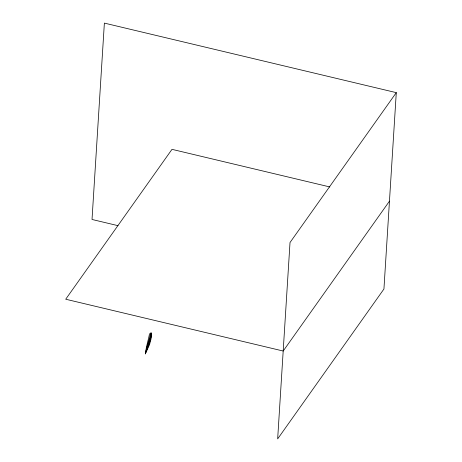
<?xml version="1.0" encoding="UTF-8"?>
<svg xmlns="http://www.w3.org/2000/svg" width="462" height="462" viewBox="0 0 462 462"><rect width="100%" height="100%" fill="white"/><g stroke="black" fill="none" stroke-linecap="round" stroke-linejoin="round"><path stroke-width="0.69" d="M396.286 92.643L383.934 289.016L277.662 438.9L290.015 242.527L396.286 92.643L104.372 23.1L92.019 219.473L117.983 225.658M149.515 333.599L149.44 334.026A22.003 5.804 -76.6 0 1 148.689 337.78L146.408 347.257L145.38 353.626A34.823 9.182 -76.6 0 0 146.032 352.298L149.474 344.785L150.97 339.183A15.35 4.048 -76.6 0 0 151.588 333.454M150.907 337.168L150.652 338.398A13.71 3.615 -76.6 0 1 149.301 343.324L145.368 353.788L150.485 337.052A11.775 3.107 -76.6 0 0 151.138 332.854M389.46 201.155L283.189 351.033L65.714 299.226L171.985 149.347L329.828 186.948M150.589 332.9A16.037 4.227 -76.6 0 1 149.74 337.306L146.564 348.562A25.549 6.739 -76.6 0 0 145.363 353.944M151.432 333.015A11.752 3.101 -76.6 0 1 150.912 337.162"/></g></svg>
